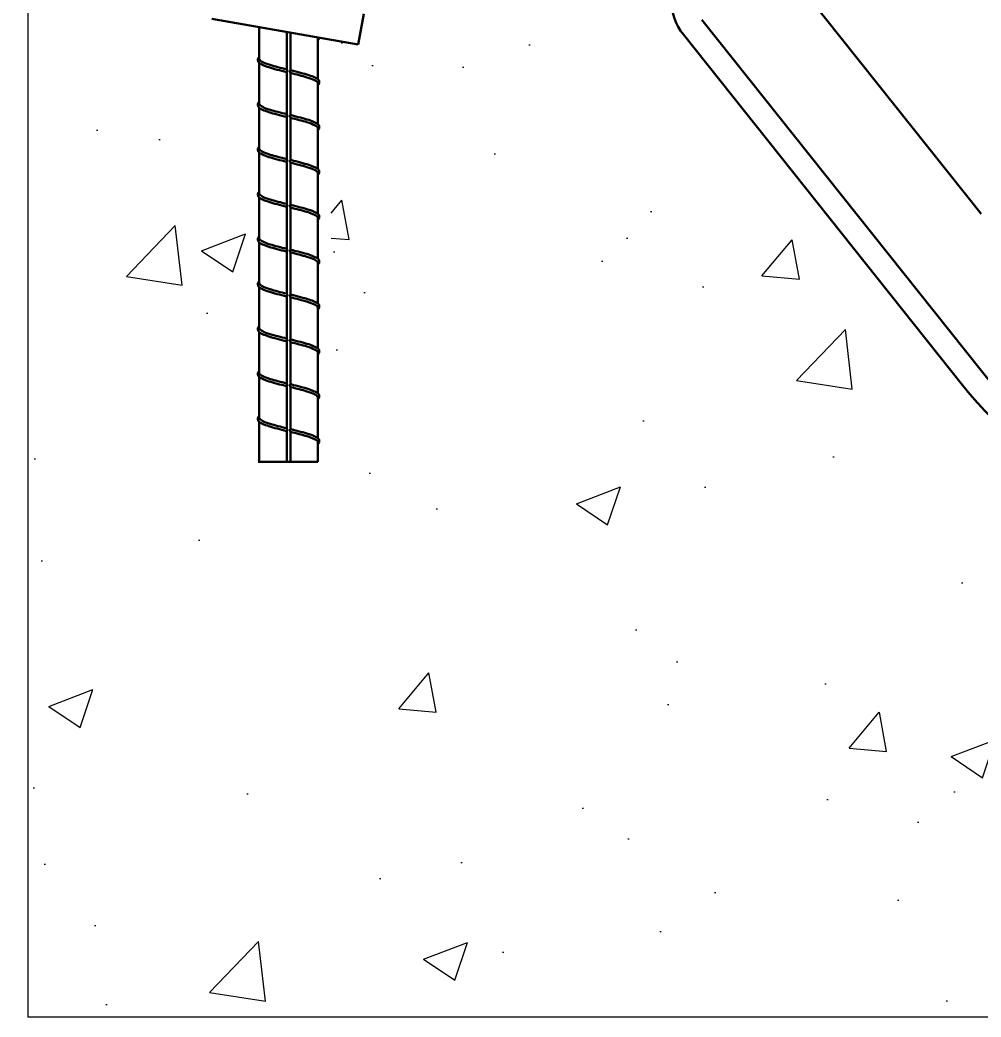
# Model space of a CAD drawing. Header units: inches. Extents: x 6 to 170, y 1 to 50.
# Drawn here: x 6.36 to 14.01, y 4.14 to 12.08 of the extents above; entities that cross this region are included whole.
import ezdxf

# ---------------------------------------------------------------- set-up
doc = ezdxf.new("R2010")
doc.units = ezdxf.units.IN
doc.header["$LTSCALE"] = 8
doc.header["$MEASUREMENT"] = 0
doc.layers.add('Visible (ANSI)', color=7, linetype='Continuous', lineweight=50)

msp = doc.modelspace()

# ---------------------------------------------------------------- hatches: boundary and pattern name
h = msp.add_hatch()
h.set_pattern_fill('AR-CONC', scale=0.5, style=0)
h.set_pattern_definition([(50, (-24.881, -75.5207), (3.5863, -0.31376), [0.375, -4.125]), (355, (-24.881, -75.5207), (-0.69376, 3.76096), [0.3, -3.3]), (100.4514, (-24.5822, -75.547), (2.89255, 3.4472), [0.3187, -3.50571]), (46.184, (-24.881, -74.5207), (5.3362, -0.8276), [0.5625, -6.1875]), (96.6356, (-24.4364, -74.5897), (4.67331, 4.8706), [0.47805, -5.25856]), (351.184, (-24.881, -74.5207), (4.6733, 4.8706), [0.45, -4.95]), (21, (-24.381, -74.7707), (2.984535, -2.013094), [0.375, -4.125]), (326, (-24.381, -74.7707), (1.21658, 3.62575), [0.3, -3.3]), (71.4514, (-24.1323, -74.9385), (4.20111, 1.61265), [0.3187, -3.50571]), (37.5, (-24.881, -75.5207), (0.0608, 1.66447), [0, -3.26, 0, -3.35, 0, -3.3125]), (7.5, (-24.881, -75.5207), (1.315348, 1.97206), [0, -1.91, 0, -3.185, 0, -1.2625]), (327.5, (-25.996, -75.5207), (2.669112, -0.112774), [0, -1.25, 0, -3.9, 0, -5.175]), (317.5, (-26.496, -75.5207), (2.91593, 0.500525), [0, -1.625, 0, -2.59, 0, -3.675])])
h.paths.add_polyline_path([(6.357302, 17.307259), (6.357302, 4.137707), (8.321623, 4.137707), (8.321623, 12.12387), (7.904212, 12.197471, -0.36397023), (7.68936, 12.453521), (7.68936, 12.728537), (7.373155, 12.728537), (7.373155, 12.596112), (7.13503, 12.596112), (7.13503, 13.233462), (7.373155, 13.233462), (7.373155, 13.101037), (7.68936, 13.101037), (7.68936, 13.378944, -0.22169466), (7.782235, 13.578116), (8.320134, 14.029467), (8.320134, 14.994748), (8.843884, 14.994748), (8.843884, 14.468945), (9.917325, 15.369669), (10.165302, 16.100185), (10.165302, 16.587259), (10.395302, 16.587259), (10.395302, 17.307259)])
h.paths.add_polyline_path([(8.320134, 13.081037), (8.320134, 13.840182), (7.87544, 13.46704, 0.22169466), (7.83436, 13.378944), (7.83436, 13.081037)], flags=17)
h.paths.add_polyline_path([(7.83436, 12.748537), (7.83436, 12.453521, 0.36397023), (7.929391, 12.340268), (8.321623, 12.271107), (8.321623, 12.748537)], flags=17)
h.paths.add_polyline_path([(9.827481, 15.104997), (8.830373, 14.268324), (8.830373, 14.233126), (9.409362, 14.036586, 0.41421356), (9.475951, 14.069424)], flags=17)
h.paths.add_polyline_path([(9.209862, 12.114487), (9.184683, 11.97169), (8.835373, 12.033282), (8.835373, 4.137707), (16.357302, 4.137707), (16.357302, 7.950207, -0.22836778), (13.852543, 9.157165), (11.62839, 11.94887, -0.16978527), (11.529802, 12.230832), (11.529802, 13.022774), (11.481737, 13.083105, -0.1695796), (11.342302, 13.481378), (11.342302, 14.039668), (11.173052, 14.039668), (11.173052, 14.57485), (11.342302, 14.57485), (11.342302, 14.667259), (11.747302, 14.667259), (11.747302, 14.447259), (11.782302, 14.447259), (11.782302, 15.394259, 0.41879765), (11.554802, 15.618232), (11.554802, 14.768259), (10.909802, 14.768259), (10.909802, 15.618259), (10.838302, 15.618259, -0.32641956), (10.435302, 15.912729), (10.435302, 15.736259, -0.22169466), (10.342427, 15.537088), (10.226176, 15.439541), (9.731623, 13.982635, -0.41421356), (9.322573, 13.780914), (8.835373, 13.946297), (8.835373, 12.180519)])
h.paths.add_polyline_path([(16.357302, 7.950207), (16.357302, 4.137707), (23.879231, 4.137707), (23.879231, 12.033282), (23.529921, 11.97169), (23.504742, 12.114487), (23.879231, 12.180519), (23.879231, 13.946297), (23.392031, 13.780914, -0.41421356), (22.982982, 13.982635), (22.488429, 15.439541), (22.372177, 15.537088, -0.22169466), (22.279302, 15.736259), (22.279302, 15.912729, -0.32641956), (21.876302, 15.618259), (21.804802, 15.618259), (21.804802, 14.768259), (21.159802, 14.768259), (21.159802, 15.618232, 0.41879765), (20.932302, 15.394259), (20.932302, 14.447259), (20.967302, 14.447259), (20.967302, 14.667259), (21.372302, 14.667259), (21.372302, 14.57485), (21.541552, 14.57485), (21.541552, 14.039668), (21.372302, 14.039668), (21.372302, 13.482401, -0.16999096), (21.232867, 13.083105), (21.184802, 13.022774), (21.184802, 12.230832, -0.16978527), (21.086214, 11.94887), (18.862061, 9.157165, -0.22836778)])
h.paths.add_polyline_path([(22.887123, 15.104997), (23.238653, 14.069424, 0.41421356), (23.305242, 14.036586), (23.884231, 14.233126), (23.884231, 14.268324)], flags=17)
h.paths.add_polyline_path([(24.39447, 13.081037), (24.880244, 13.081037), (24.880244, 13.378944, 0.22169466), (24.839165, 13.46704), (24.39447, 13.840182)], flags=17)
h.paths.add_polyline_path([(24.392981, 12.271107), (24.785213, 12.340268, 0.36397023), (24.880244, 12.453521), (24.880244, 12.748537), (24.392981, 12.748537)], flags=17)
h.paths.add_polyline_path([(26.357302, 17.307259), (22.319302, 17.307259), (22.319302, 16.587259), (22.549302, 16.587259), (22.549302, 16.100185), (22.797279, 15.369669), (23.87072, 14.468945), (23.87072, 14.994748), (24.39447, 14.994748), (24.39447, 14.029467), (24.932369, 13.578116, -0.22169466), (25.025244, 13.378944), (25.025244, 13.101037), (25.341449, 13.101037), (25.341449, 13.233462), (25.579574, 13.233462), (25.579574, 12.596112), (25.341449, 12.596112), (25.341449, 12.728537), (25.025244, 12.728537), (25.025244, 12.453521, -0.36397023), (24.810392, 12.197471), (24.392981, 12.12387), (24.392981, 4.137707), (26.357302, 4.137707)])

# ---------------------------------------------------------------- linework, layer by layer
at = {"color": 7}
for p in [(6.419802, 17.307259), (26.294802, 4.137707)]:
    msp.add_line(p, (6.419802, 4.137707), dxfattribs=at)
at = {"layer": 'Visible (ANSI)'}
for p, q in [((14.010925, 10.531956), (11.786772, 13.323662)), ((7.884242, 12.084218), (9.051572, 11.878387)), ((9.094984, 12.124589), (9.051572, 11.878387)), ((11.786771, 12.075052), (14.010924, 9.283346)), ((8.261985, 11.767717), (8.261985, 12.017612)), ((8.48136, 11.682039), (8.48136, 11.97893)), ((8.51136, 11.674773), (8.51136, 11.973641)), ((8.730735, 11.60103), (8.730735, 11.924327)), ((13.864275, 9.166511), (11.640122, 11.958217)), ((8.261985, 11.410574), (8.261985, 11.734294)), ((8.48136, 11.324896), (8.48136, 11.660135)), ((8.51136, 11.31763), (8.51136, 11.652869)), ((8.730735, 11.243887), (8.730735, 11.567184)), ((8.261985, 11.053432), (8.261985, 11.377151)), ((8.48136, 10.967753), (8.48136, 11.302992)), ((8.51136, 10.960488), (8.51136, 11.295727)), ((8.730735, 10.886745), (8.730735, 11.210041)), ((8.261985, 10.696289), (8.261985, 11.020008)), ((8.48136, 10.61061), (8.48136, 10.945849)), ((8.51136, 10.603345), (8.51136, 10.938584)), ((8.730735, 10.529602), (8.730735, 10.852898)), ((8.261985, 10.339146), (8.261985, 10.662865)), ((8.48136, 10.253468), (8.48136, 10.588707)), ((8.51136, 10.246202), (8.51136, 10.581441)), ((8.730735, 10.172459), (8.730735, 10.495755)), ((8.261985, 9.982003), (8.261985, 10.305722)), ((8.48136, 9.896325), (8.48136, 10.231564)), ((8.51136, 9.889059), (8.51136, 10.224298)), ((8.730735, 9.815316), (8.730735, 10.138612)), ((8.261985, 9.62486), (8.261985, 9.94858)), ((8.48136, 9.539182), (8.48136, 9.874421)), ((8.51136, 9.531916), (8.51136, 9.867155)), ((8.730735, 9.458173), (8.730735, 9.781469)), ((8.261985, 9.267717), (8.261985, 9.591437)), ((8.48136, 9.182039), (8.48136, 9.517278)), ((8.51136, 9.174773), (8.51136, 9.510012)), ((8.730735, 9.10103), (8.730735, 9.424327)), ((8.261985, 8.910574), (8.261985, 9.234294)), ((8.48136, 8.824896), (8.48136, 9.160135)), ((8.51136, 8.81763), (8.51136, 9.152869)), ((8.730735, 8.743887), (8.730735, 9.067184)), ((8.261985, 8.557259), (8.261985, 8.877151)), ((8.48136, 8.557259), (8.48136, 8.802992)), ((8.51136, 8.557259), (8.51136, 8.795727)), ((8.730735, 8.557259), (8.730735, 8.710041)), ((8.261985, 8.557259), (8.255473, 8.557259)), ((8.48136, 8.557259), (8.261985, 8.557259)), ((8.51136, 8.557259), (8.48136, 8.557259)), ((8.730735, 8.557259), (8.51136, 8.557259))]:
    msp.add_line(p, q, dxfattribs=at)
for centre, radius, start, end in [((11.982302, 12.230832), 0.4375, 180, 218.5443504), ((16.357302, 11.152707), 3, 218.5443504, 321.4556496), ((16.357302, 11.152707), 3.1875, 218.5443504, 321.4556496)]:
    msp.add_arc(centre, radius, start, end, dxfattribs=at)
for points, knots in [([(8.730735, 11.924327), (8.730735, 11.926143), (8.730376, 11.927962), (8.728861, 11.931794), (8.727632, 11.933797), (8.725979, 11.935798)], [0.926164658, 0.926164658, 0.926164658, 0.926164658, 0.985116036, 0.985116036, 1.050046259, 1.050046259, 1.050046259, 1.050046259]), ([(8.741262, 11.933103), (8.740771, 11.927118), (8.738505, 11.922239), (8.734118, 11.916342), (8.732527, 11.91457), (8.730735, 11.912859)], [0.011253061, 0.011253061, 0.011253061, 0.011253061, 0.114634885, 0.114634885, 0.162316622, 0.162316622, 0.162316622, 0.162316622]), ([(8.251362, 11.756525), (8.251258, 11.763429), (8.253516, 11.76894), (8.258209, 11.775504), (8.259969, 11.777483), (8.261985, 11.779389)], [0, 0, 0, 0, 0.114595272, 0.114595272, 0.168220617, 0.168220617, 0.168220617, 0.168220617]), ([(8.44387, 11.669308), (8.418407, 11.675645), (8.393537, 11.682062), (8.349058, 11.694697), (8.328863, 11.701069), (8.294811, 11.713935), (8.280718, 11.720544), (8.265066, 11.731228), (8.260641, 11.73509), (8.253946, 11.743971), (8.251467, 11.749528), (8.251362, 11.756525)], [0, 0, 0, 0, 0.203969624, 0.203969624, 0.406026718, 0.406026718, 0.612891389, 0.612891389, 0.725113834, 0.725113834, 0.841255683, 0.841255683, 0.841255683, 0.841255683]), ([(8.261985, 11.767717), (8.261985, 11.765901), (8.262344, 11.764082), (8.266077, 11.754641), (8.275344, 11.747099), (8.305281, 11.731864), (8.32565, 11.724322), (8.368847, 11.710921), (8.389651, 11.705171), (8.434139, 11.693604), (8.457564, 11.687855), (8.48136, 11.682072)], [0.926164658, 0.926164658, 0.926164658, 0.926164658, 0.985116036, 0.985116036, 1.231395044, 1.231395044, 1.477674053, 1.477674053, 1.664662529, 1.664662529, 1.851630885, 1.851630885, 1.851630885, 1.851630885]), ([(8.48136, 11.682039), (8.48136, 11.681949), (8.481486, 11.681732), (8.481979, 11.680965), (8.482367, 11.680385), (8.483077, 11.679171), (8.483362, 11.67865), (8.483913, 11.677519), (8.484175, 11.676917), (8.484872, 11.675042), (8.485229, 11.673682), (8.485504, 11.671502), (8.485549, 11.670723), (8.485537, 11.669949)], [0.1592581485, 0.1592581485, 0.1592581485, 0.1592581485, 0.1678142046, 0.1678142046, 0.1775841551, 0.1775841551, 0.1836205855, 0.1836205855, 0.1894807966, 0.1894807966, 0.2007878683, 0.2007878683, 0.2068890756, 0.2068890756, 0.2068890756, 0.2068890756]), ([(8.485537, 11.669949), (8.485528, 11.669357), (8.485486, 11.668768), (8.485254, 11.666982), (8.484951, 11.665839), (8.484151, 11.663859), (8.48369, 11.66306), (8.482758, 11.661722), (8.482302, 11.661216), (8.481589, 11.660456), (8.48136, 11.660234), (8.48136, 11.660135)], [0.2068890756, 0.2068890756, 0.2068890756, 0.2068890756, 0.2115552912, 0.2115552912, 0.2212978827, 0.2212978827, 0.2304821406, 0.2304821406, 0.240171398, 0.240171398, 0.2506914483, 0.2506914483, 0.2506914483, 0.2506914483]), ([(8.507183, 11.664926), (8.507164, 11.666233), (8.507306, 11.667541), (8.50788, 11.669759), (8.508249, 11.670659), (8.509105, 11.672222), (8.509565, 11.672835), (8.510262, 11.673647), (8.510519, 11.673908), (8.511119, 11.674494), (8.51136, 11.674696), (8.51136, 11.674773)], [0.4095191186, 0.4095191186, 0.4095191186, 0.4095191186, 0.4194817665, 0.4194817665, 0.4278141187, 0.4278141187, 0.4362750399, 0.4362750399, 0.4422227023, 0.4422227023, 0.4532606538, 0.4532606538, 0.4532606538, 0.4532606538]), ([(8.535196, 11.668969), (8.560863, 11.662657), (8.586203, 11.656265), (8.632062, 11.643688), (8.653182, 11.637347), (8.689376, 11.624593), (8.704738, 11.618047), (8.728078, 11.604358), (8.736257, 11.597762), (8.740804, 11.584801), (8.741411, 11.581469), (8.741359, 11.577954)], [0, 0, 0, 0, 0.203430746, 0.203430746, 0.404937263, 0.404937263, 0.610847612, 0.610847612, 0.824043032, 0.824043032, 0.882389128, 0.882389128, 0.882389128, 0.882389128]), ([(8.51136, 11.652869), (8.51136, 11.652969), (8.511253, 11.653177), (8.510815, 11.653917), (8.510445, 11.654497), (8.509563, 11.656056), (8.509058, 11.657036), (8.508197, 11.659175), (8.50784, 11.660289), (8.507347, 11.662578), (8.507201, 11.663752), (8.507183, 11.664926)], [0.3635923105, 0.3635923105, 0.3635923105, 0.3635923105, 0.3713199578, 0.3713199578, 0.3808705111, 0.3808705111, 0.3912100703, 0.3912100703, 0.400577268, 0.400577268, 0.4095191186, 0.4095191186, 0.4095191186, 0.4095191186]), ([(8.730735, 11.567184), (8.730735, 11.569), (8.730376, 11.570819), (8.726643, 11.58026), (8.717377, 11.587802), (8.687439, 11.603037), (8.667071, 11.610579), (8.623874, 11.62398), (8.60307, 11.62973), (8.558581, 11.641297), (8.535157, 11.647046), (8.51136, 11.652829)], [0.926164658, 0.926164658, 0.926164658, 0.926164658, 0.985116036, 0.985116036, 1.231395044, 1.231395044, 1.477674053, 1.477674053, 1.664662529, 1.664662529, 1.851630885, 1.851630885, 1.851630885, 1.851630885]), ([(8.741359, 11.577954), (8.741255, 11.571048), (8.738832, 11.565535), (8.734118, 11.559199), (8.732527, 11.557427), (8.730735, 11.555716)], [0, 0, 0, 0, 0.114634885, 0.114634885, 0.162316622, 0.162316622, 0.162316622, 0.162316622]), ([(8.251362, 11.399382), (8.251258, 11.406286), (8.253516, 11.411797), (8.258209, 11.418361), (8.259969, 11.42034), (8.261985, 11.422246)], [0, 0, 0, 0, 0.114595272, 0.114595272, 0.168220617, 0.168220617, 0.168220617, 0.168220617]), ([(8.44387, 11.312166), (8.418407, 11.318502), (8.393537, 11.32492), (8.349058, 11.337554), (8.328863, 11.343926), (8.294811, 11.356792), (8.280718, 11.363401), (8.265066, 11.374085), (8.260641, 11.377947), (8.253946, 11.386828), (8.251467, 11.392385), (8.251362, 11.399382)], [0, 0, 0, 0, 0.203969624, 0.203969624, 0.406026718, 0.406026718, 0.612891389, 0.612891389, 0.725113834, 0.725113834, 0.841255683, 0.841255683, 0.841255683, 0.841255683]), ([(8.261985, 11.410574), (8.261985, 11.408758), (8.262344, 11.406939), (8.266077, 11.397498), (8.275344, 11.389956), (8.305281, 11.374721), (8.32565, 11.36718), (8.368847, 11.353778), (8.389651, 11.348028), (8.434139, 11.336462), (8.457564, 11.330712), (8.48136, 11.324929)], [0.926164658, 0.926164658, 0.926164658, 0.926164658, 0.985116036, 0.985116036, 1.231395044, 1.231395044, 1.477674053, 1.477674053, 1.664662529, 1.664662529, 1.851630885, 1.851630885, 1.851630885, 1.851630885]), ([(8.48136, 11.324896), (8.48136, 11.324806), (8.481486, 11.324591), (8.481977, 11.323825), (8.482365, 11.323246), (8.483074, 11.322032), (8.48336, 11.321512), (8.48391, 11.320381), (8.484173, 11.31978), (8.484772, 11.31817), (8.485071, 11.317124), (8.485458, 11.314981), (8.485554, 11.313892), (8.485537, 11.312806)], [0.3557041426, 0.3557041426, 0.3557041426, 0.3557041426, 0.3640062066, 0.3640062066, 0.3734991674, 0.3734991674, 0.3793613505, 0.3793613505, 0.3850483646, 0.3850483646, 0.3936607541, 0.3936607541, 0.4019318821, 0.4019318821, 0.4019318821, 0.4019318821]), ([(8.485537, 11.312806), (8.485517, 11.311471), (8.485325, 11.310148), (8.48467, 11.307886), (8.48426, 11.306959), (8.483347, 11.305365), (8.482875, 11.30475), (8.482009, 11.303736), (8.481639, 11.303386), (8.481397, 11.303092), (8.48136, 11.303032), (8.48136, 11.302992)], [0.4019320616, 0.4019320616, 0.4019320616, 0.4019320616, 0.4121094025, 0.4121094025, 0.4209397018, 0.4209397018, 0.4299606204, 0.4299606204, 0.4403923638, 0.4403923638, 0.444601432, 0.444601432, 0.444601432, 0.444601432]), ([(8.507183, 11.307783), (8.507175, 11.308344), (8.507195, 11.308904), (8.507356, 11.310626), (8.507606, 11.311748), (8.508322, 11.313695), (8.508749, 11.314485), (8.509478, 11.315569), (8.509763, 11.315927), (8.51031, 11.316556), (8.510564, 11.31681), (8.511135, 11.317365), (8.51136, 11.317556), (8.51136, 11.31763)], [0.1996379095, 0.1996379095, 0.1996379095, 0.1996379095, 0.203821588, 0.203821588, 0.2126891378, 0.2126891378, 0.2208658453, 0.2208658453, 0.2262339115, 0.2262339115, 0.2321197862, 0.2321197862, 0.2426347771, 0.2426347771, 0.2426347771, 0.2426347771]), ([(8.51136, 11.295726), (8.51136, 11.295836), (8.511229, 11.29608), (8.510728, 11.296913), (8.510342, 11.297525), (8.509437, 11.299152), (8.508929, 11.300169), (8.50801, 11.302557), (8.50762, 11.303922), (8.50727, 11.306144), (8.507195, 11.306964), (8.507183, 11.307783)], [0.1546769529, 0.1546769529, 0.1546769529, 0.1546769529, 0.1630453384, 0.1630453384, 0.1724331241, 0.1724331241, 0.1826501262, 0.1826501262, 0.1935336216, 0.1935336216, 0.1996379095, 0.1996379095, 0.1996379095, 0.1996379095]), ([(8.730735, 11.210041), (8.730735, 11.211858), (8.730376, 11.213677), (8.726643, 11.223118), (8.717377, 11.230659), (8.687439, 11.245894), (8.667071, 11.253436), (8.623874, 11.266837), (8.60307, 11.272587), (8.558581, 11.284154), (8.535157, 11.289903), (8.51136, 11.295686)], [0.926164658, 0.926164658, 0.926164658, 0.926164658, 0.985116036, 0.985116036, 1.231395044, 1.231395044, 1.477674053, 1.477674053, 1.664662529, 1.664662529, 1.851630885, 1.851630885, 1.851630885, 1.851630885]), ([(8.535196, 11.311827), (8.560863, 11.305515), (8.586203, 11.299122), (8.632062, 11.286545), (8.653182, 11.280205), (8.689376, 11.26745), (8.704738, 11.260905), (8.728078, 11.247215), (8.736257, 11.240619), (8.740804, 11.227658), (8.741411, 11.224326), (8.741359, 11.220811)], [0, 0, 0, 0, 0.203430746, 0.203430746, 0.404937263, 0.404937263, 0.610847612, 0.610847612, 0.824043032, 0.824043032, 0.882389128, 0.882389128, 0.882389128, 0.882389128]), ([(8.741359, 11.220811), (8.741255, 11.213905), (8.738832, 11.208392), (8.734118, 11.202056), (8.732527, 11.200284), (8.730735, 11.198573)], [0, 0, 0, 0, 0.114634885, 0.114634885, 0.162316622, 0.162316622, 0.162316622, 0.162316622]), ([(8.251362, 11.042239), (8.251258, 11.049143), (8.253516, 11.054655), (8.258209, 11.061218), (8.259969, 11.063198), (8.261985, 11.065103)], [0, 0, 0, 0, 0.114595272, 0.114595272, 0.168220617, 0.168220617, 0.168220617, 0.168220617]), ([(8.44387, 10.955023), (8.418407, 10.961359), (8.393537, 10.967777), (8.349058, 10.980411), (8.328863, 10.986783), (8.294811, 10.999649), (8.280718, 11.006258), (8.265066, 11.016942), (8.260641, 11.020804), (8.253946, 11.029686), (8.251467, 11.035242), (8.251362, 11.042239)], [0, 0, 0, 0, 0.203969624, 0.203969624, 0.406026718, 0.406026718, 0.612891389, 0.612891389, 0.725113834, 0.725113834, 0.841255683, 0.841255683, 0.841255683, 0.841255683]), ([(8.261985, 11.053432), (8.261985, 11.051615), (8.262344, 11.049796), (8.266077, 11.040355), (8.275344, 11.032813), (8.305281, 11.017578), (8.32565, 11.010037), (8.368847, 10.996636), (8.389651, 10.990885), (8.434139, 10.979319), (8.457564, 10.973569), (8.48136, 10.967786)], [0.926164658, 0.926164658, 0.926164658, 0.926164658, 0.985116036, 0.985116036, 1.231395044, 1.231395044, 1.477674053, 1.477674053, 1.664662529, 1.664662529, 1.851630885, 1.851630885, 1.851630885, 1.851630885]), ([(8.48136, 10.967753), (8.48136, 10.967685), (8.481433, 10.967543), (8.481776, 10.966985), (8.48212, 10.966481), (8.482795, 10.965375), (8.483079, 10.964887), (8.48364, 10.963812), (8.483914, 10.963234), (8.484656, 10.961432), (8.48506, 10.960114), (8.485469, 10.957719), (8.485553, 10.956688), (8.485537, 10.955664)], [0.1813566184, 0.1813566184, 0.1813566184, 0.1813566184, 0.1880722877, 0.1880722877, 0.1980667552, 0.1980667552, 0.2043315225, 0.2043315225, 0.2103860074, 0.2103860074, 0.2218910985, 0.2218910985, 0.2301117952, 0.2301117952, 0.2301117952, 0.2301117952]), ([(8.485537, 10.955664), (8.485532, 10.955311), (8.485515, 10.95496), (8.485382, 10.953352), (8.485121, 10.952135), (8.484376, 10.950042), (8.483935, 10.949193), (8.482998, 10.947739), (8.482534, 10.947193), (8.481735, 10.946315), (8.481434, 10.946035), (8.481364, 10.945878), (8.48136, 10.945863), (8.48136, 10.945849)], [0.2301117952, 0.2301117952, 0.2301117952, 0.2301117952, 0.232939972, 0.232939972, 0.2431441482, 0.2431441482, 0.2523860076, 0.2523860076, 0.2621721966, 0.2621721966, 0.2737413831, 0.2737413831, 0.2752212988, 0.2752212988, 0.2752212988, 0.2752212988]), ([(8.507183, 10.95064), (8.507173, 10.951316), (8.507205, 10.951992), (8.507416, 10.953797), (8.507686, 10.954883), (8.508428, 10.956767), (8.508861, 10.957529), (8.50959, 10.958572), (8.509873, 10.958917), (8.510412, 10.959518), (8.510657, 10.959759), (8.511169, 10.960251), (8.51136, 10.960419), (8.51136, 10.960488)], [0.4384915523, 0.4384915523, 0.4384915523, 0.4384915523, 0.4436717135, 0.4436717135, 0.4526201153, 0.4526201153, 0.4609608071, 0.4609608071, 0.4665105923, 0.4665105923, 0.4726018644, 0.4726018644, 0.4825838302, 0.4825838302, 0.4825838302, 0.4825838302]), ([(8.535196, 10.954684), (8.560863, 10.948372), (8.586203, 10.941979), (8.632062, 10.929402), (8.653182, 10.923062), (8.689376, 10.910308), (8.704738, 10.903762), (8.728078, 10.890072), (8.736257, 10.883476), (8.740804, 10.870516), (8.741411, 10.867183), (8.741359, 10.863668)], [0, 0, 0, 0, 0.203430746, 0.203430746, 0.404937263, 0.404937263, 0.610847612, 0.610847612, 0.824043032, 0.824043032, 0.882389128, 0.882389128, 0.882389128, 0.882389128]), ([(8.51136, 10.938584), (8.51136, 10.93867), (8.511279, 10.938841), (8.510912, 10.939476), (8.510564, 10.940018), (8.509861, 10.941236), (8.509544, 10.941815), (8.508927, 10.943091), (8.50863, 10.943776), (8.508361, 10.944511), (8.507904, 10.94576), (8.507538, 10.947137), (8.507249, 10.949246), (8.507194, 10.949943), (8.507183, 10.95064)], [0.3921726545, 0.3921726545, 0.3921726545, 0.3921726545, 0.3990246242, 0.3990246242, 0.4086507596, 0.4086507596, 0.4154436002, 0.4154436002, 0.4220062091, 0.4220062091, 0.4220062091, 0.4331524023, 0.4331524023, 0.4384915523, 0.4384915523, 0.4384915523, 0.4384915523]), ([(8.730735, 10.852898), (8.730735, 10.854715), (8.730376, 10.856534), (8.726643, 10.865975), (8.717377, 10.873516), (8.687439, 10.888751), (8.667071, 10.896293), (8.623874, 10.909694), (8.60307, 10.915444), (8.558581, 10.927011), (8.535157, 10.93276), (8.51136, 10.938543)], [0.926164658, 0.926164658, 0.926164658, 0.926164658, 0.985116036, 0.985116036, 1.231395044, 1.231395044, 1.477674053, 1.477674053, 1.664662529, 1.664662529, 1.851630885, 1.851630885, 1.851630885, 1.851630885]), ([(8.741359, 10.863668), (8.741255, 10.856762), (8.738832, 10.85125), (8.734118, 10.844914), (8.732527, 10.843141), (8.730735, 10.84143)], [0, 0, 0, 0, 0.114634885, 0.114634885, 0.162316622, 0.162316622, 0.162316622, 0.162316622]), ([(8.251362, 10.685097), (8.251258, 10.692), (8.253516, 10.697512), (8.258209, 10.704075), (8.259969, 10.706055), (8.261985, 10.70796)], [0, 0, 0, 0, 0.114595272, 0.114595272, 0.168220617, 0.168220617, 0.168220617, 0.168220617]), ([(8.44387, 10.59788), (8.418407, 10.604216), (8.393537, 10.610634), (8.349058, 10.623268), (8.328863, 10.62964), (8.294811, 10.642506), (8.280718, 10.649115), (8.265066, 10.659799), (8.260641, 10.663662), (8.253946, 10.672543), (8.251467, 10.6781), (8.251362, 10.685097)], [0, 0, 0, 0, 0.203969624, 0.203969624, 0.406026718, 0.406026718, 0.612891389, 0.612891389, 0.725113834, 0.725113834, 0.841255683, 0.841255683, 0.841255683, 0.841255683]), ([(8.261985, 10.696289), (8.261985, 10.694472), (8.262344, 10.692653), (8.266077, 10.683212), (8.275344, 10.67567), (8.305281, 10.660435), (8.32565, 10.652894), (8.368847, 10.639493), (8.389651, 10.633743), (8.434139, 10.622176), (8.457564, 10.616426), (8.48136, 10.610643)], [0.926164658, 0.926164658, 0.926164658, 0.926164658, 0.985116036, 0.985116036, 1.231395044, 1.231395044, 1.477674053, 1.477674053, 1.664662529, 1.664662529, 1.851630885, 1.851630885, 1.851630885, 1.851630885]), ([(8.48136, 10.61061), (8.48136, 10.610605), (8.481361, 10.610599), (8.481379, 10.61047), (8.481565, 10.610179), (8.482187, 10.609219), (8.48261, 10.608569), (8.483341, 10.607256), (8.483624, 10.606707), (8.484395, 10.605), (8.484841, 10.603745), (8.485413, 10.601143), (8.485557, 10.599827), (8.485537, 10.598521)], [0.16680464, 0.16680464, 0.16680464, 0.16680464, 0.1673314382, 0.1673314382, 0.1773575123, 0.1773575123, 0.1873373327, 0.1873373327, 0.1933816519, 0.1933816519, 0.2045948795, 0.2045948795, 0.2149491697, 0.2149491697, 0.2149491697, 0.2149491697]), ([(8.485537, 10.598521), (8.485536, 10.598438), (8.485534, 10.598356), (8.485491, 10.596958), (8.485282, 10.59566), (8.484606, 10.593438), (8.484189, 10.592529), (8.483269, 10.590967), (8.482798, 10.590368), (8.481945, 10.589384), (8.481588, 10.589049), (8.481387, 10.588789), (8.48136, 10.58874), (8.48136, 10.588707)], [0.2149491697, 0.2149491697, 0.2149491697, 0.2149491697, 0.2156015865, 0.2156015865, 0.2260456651, 0.2260456651, 0.2351897586, 0.2351897586, 0.244597588, 0.244597588, 0.2555295461, 0.2555295461, 0.2592531468, 0.2592531468, 0.2592531468, 0.2592531468]), ([(8.507183, 10.593497), (8.507168, 10.594483), (8.507244, 10.59547), (8.507617, 10.59749), (8.507938, 10.598481), (8.50874, 10.600204), (8.509188, 10.600891), (8.509909, 10.601822), (8.510184, 10.602128), (8.510687, 10.602651), (8.510904, 10.602853), (8.511253, 10.603185), (8.51136, 10.603293), (8.51136, 10.603345)], [0.4209856986, 0.4209856986, 0.4209856986, 0.4209856986, 0.4284937207, 0.4284937207, 0.4370382741, 0.4370382741, 0.4453115624, 0.4453115624, 0.4510001814, 0.4510001814, 0.4572812946, 0.4572812946, 0.4649456712, 0.4649456712, 0.4649456712, 0.4649456712]), ([(8.51136, 10.581441), (8.51136, 10.581522), (8.511289, 10.581676), (8.510954, 10.582265), (8.510616, 10.58279), (8.509776, 10.584234), (8.509281, 10.585151), (8.508426, 10.58713), (8.508065, 10.588134), (8.507517, 10.590224), (8.507324, 10.591304), (8.507236, 10.592398), (8.507207, 10.592763), (8.507189, 10.59313), (8.507183, 10.593497)], [0.3748661597, 0.3748661597, 0.3748661597, 0.3748661597, 0.3812355966, 0.3812355966, 0.3908057241, 0.3908057241, 0.4010279878, 0.4010279878, 0.4097902586, 0.4097902586, 0.4181890823, 0.4181890823, 0.4181890823, 0.4209856986, 0.4209856986, 0.4209856986, 0.4209856986]), ([(8.730735, 10.495755), (8.730735, 10.497572), (8.730376, 10.499391), (8.726643, 10.508832), (8.717377, 10.516373), (8.687439, 10.531608), (8.667071, 10.53915), (8.623874, 10.552551), (8.60307, 10.558301), (8.558581, 10.569868), (8.535157, 10.575618), (8.51136, 10.581401)], [0.926164658, 0.926164658, 0.926164658, 0.926164658, 0.985116036, 0.985116036, 1.231395044, 1.231395044, 1.477674053, 1.477674053, 1.664662529, 1.664662529, 1.851630885, 1.851630885, 1.851630885, 1.851630885]), ([(8.535196, 10.597541), (8.560863, 10.591229), (8.586203, 10.584836), (8.632062, 10.572259), (8.653182, 10.565919), (8.689376, 10.553165), (8.704738, 10.546619), (8.728078, 10.532929), (8.736257, 10.526333), (8.740804, 10.513373), (8.741411, 10.51004), (8.741359, 10.506525)], [0, 0, 0, 0, 0.203430746, 0.203430746, 0.404937263, 0.404937263, 0.610847612, 0.610847612, 0.824043032, 0.824043032, 0.882389128, 0.882389128, 0.882389128, 0.882389128]), ([(8.741359, 10.506525), (8.741255, 10.499619), (8.738832, 10.494107), (8.734118, 10.487771), (8.732527, 10.485998), (8.730735, 10.484287)], [0, 0, 0, 0, 0.114634885, 0.114634885, 0.162316622, 0.162316622, 0.162316622, 0.162316622]), ([(8.251362, 10.327954), (8.251258, 10.334857), (8.253516, 10.340369), (8.258209, 10.346932), (8.259969, 10.348912), (8.261985, 10.350817)], [0, 0, 0, 0, 0.114595272, 0.114595272, 0.168220617, 0.168220617, 0.168220617, 0.168220617]), ([(8.44387, 10.240737), (8.418407, 10.247073), (8.393537, 10.253491), (8.349058, 10.266125), (8.328863, 10.272498), (8.294811, 10.285364), (8.280718, 10.291972), (8.265066, 10.302657), (8.260641, 10.306519), (8.253946, 10.3154), (8.251467, 10.320957), (8.251362, 10.327954)], [0, 0, 0, 0, 0.203969624, 0.203969624, 0.406026718, 0.406026718, 0.612891389, 0.612891389, 0.725113834, 0.725113834, 0.841255683, 0.841255683, 0.841255683, 0.841255683]), ([(8.261985, 10.339146), (8.261985, 10.337329), (8.262344, 10.33551), (8.266077, 10.326069), (8.275344, 10.318528), (8.305281, 10.303293), (8.32565, 10.295751), (8.368847, 10.28235), (8.389651, 10.2766), (8.434139, 10.265033), (8.457564, 10.259283), (8.48136, 10.2535)], [0.926164658, 0.926164658, 0.926164658, 0.926164658, 0.985116036, 0.985116036, 1.231395044, 1.231395044, 1.477674053, 1.477674053, 1.664662529, 1.664662529, 1.851630885, 1.851630885, 1.851630885, 1.851630885]), ([(8.48136, 10.253468), (8.48136, 10.253398), (8.481435, 10.253253), (8.481785, 10.252686), (8.482131, 10.252178), (8.482985, 10.250778), (8.483483, 10.249891), (8.484445, 10.247729), (8.484884, 10.246462), (8.485425, 10.243896), (8.485556, 10.242631), (8.485537, 10.241378)], [0.1561692906, 0.1561692906, 0.1561692906, 0.1561692906, 0.1623949889, 0.1623949889, 0.1715533629, 0.1715533629, 0.1811939834, 0.1811939834, 0.1916398714, 0.1916398714, 0.2009057466, 0.2009057466, 0.2009057466, 0.2009057466]), ([(8.485537, 10.241378), (8.485535, 10.241247), (8.485532, 10.241115), (8.485474, 10.239677), (8.485255, 10.238393), (8.484566, 10.236195), (8.484144, 10.235298), (8.48322, 10.233755), (8.48275, 10.233166), (8.481905, 10.232201), (8.481558, 10.231876), (8.481381, 10.231636), (8.48136, 10.231594), (8.48136, 10.231564)], [0.2009057466, 0.2009057466, 0.2009057466, 0.2009057466, 0.2018765993, 0.2018765993, 0.2115670083, 0.2115670083, 0.2201198848, 0.2201198848, 0.228987227, 0.228987227, 0.2393534612, 0.2393534612, 0.2424904189, 0.2424904189, 0.2424904189, 0.2424904189]), ([(8.507183, 10.236354), (8.507173, 10.237031), (8.507205, 10.237707), (8.507417, 10.239513), (8.507687, 10.240598), (8.508428, 10.242483), (8.508861, 10.243244), (8.509766, 10.244539), (8.510227, 10.24504), (8.511025, 10.245841), (8.511316, 10.246079), (8.511359, 10.246189), (8.51136, 10.246196), (8.51136, 10.246202)], [0.4004316887, 0.4004316887, 0.4004316887, 0.4004316887, 0.4055930014, 0.4055930014, 0.4145253775, 0.4145253775, 0.4228730585, 0.4228730585, 0.43180709, 0.43180709, 0.4423606498, 0.4423606498, 0.4431877417, 0.4431877417, 0.4431877417, 0.4431877417]), ([(8.535196, 10.240398), (8.560863, 10.234086), (8.586203, 10.227693), (8.632062, 10.215116), (8.653182, 10.208776), (8.689376, 10.196022), (8.704738, 10.189476), (8.728078, 10.175786), (8.736257, 10.169191), (8.740804, 10.15623), (8.741411, 10.152897), (8.741359, 10.149382)], [0, 0, 0, 0, 0.203430746, 0.203430746, 0.404937263, 0.404937263, 0.610847612, 0.610847612, 0.824043032, 0.824043032, 0.882389128, 0.882389128, 0.882389128, 0.882389128]), ([(8.51136, 10.224298), (8.51136, 10.224376), (8.511295, 10.22452), (8.510977, 10.225084), (8.510646, 10.2256), (8.509815, 10.227022), (8.509322, 10.227928), (8.508516, 10.229769), (8.508196, 10.230625), (8.507675, 10.232409), (8.507472, 10.233332), (8.507343, 10.234277), (8.507249, 10.234961), (8.507194, 10.235658), (8.507183, 10.236354)], [0.3544455241, 0.3544455241, 0.3544455241, 0.3544455241, 0.3605020497, 0.3605020497, 0.370013136, 0.370013136, 0.3801742044, 0.3801742044, 0.3877741778, 0.3877741778, 0.3951199515, 0.3951199515, 0.3951199515, 0.4004316887, 0.4004316887, 0.4004316887, 0.4004316887]), ([(8.730735, 10.138612), (8.730735, 10.140429), (8.730376, 10.142248), (8.726643, 10.151689), (8.717377, 10.159231), (8.687439, 10.174466), (8.667071, 10.182007), (8.623874, 10.195408), (8.60307, 10.201158), (8.558581, 10.212725), (8.535157, 10.218475), (8.51136, 10.224258)], [0.926164658, 0.926164658, 0.926164658, 0.926164658, 0.985116036, 0.985116036, 1.231395044, 1.231395044, 1.477674053, 1.477674053, 1.664662529, 1.664662529, 1.851630885, 1.851630885, 1.851630885, 1.851630885]), ([(8.741359, 10.149382), (8.741255, 10.142476), (8.738832, 10.136964), (8.734118, 10.130628), (8.732527, 10.128855), (8.730735, 10.127145)], [0, 0, 0, 0, 0.114634885, 0.114634885, 0.162316622, 0.162316622, 0.162316622, 0.162316622]), ([(8.251362, 9.970811), (8.251258, 9.977715), (8.253516, 9.983226), (8.258209, 9.98979), (8.259969, 9.991769), (8.261985, 9.993675)], [0, 0, 0, 0, 0.114595272, 0.114595272, 0.168220617, 0.168220617, 0.168220617, 0.168220617]), ([(8.44387, 9.883594), (8.418407, 9.88993), (8.393537, 9.896348), (8.349058, 9.908982), (8.328863, 9.915355), (8.294811, 9.928221), (8.280718, 9.934829), (8.265066, 9.945514), (8.260641, 9.949376), (8.253946, 9.958257), (8.251467, 9.963814), (8.251362, 9.970811)], [0, 0, 0, 0, 0.203969624, 0.203969624, 0.406026718, 0.406026718, 0.612891389, 0.612891389, 0.725113834, 0.725113834, 0.841255683, 0.841255683, 0.841255683, 0.841255683]), ([(8.261985, 9.982003), (8.261985, 9.980186), (8.262344, 9.978367), (8.266077, 9.968926), (8.275344, 9.961385), (8.305281, 9.94615), (8.32565, 9.938608), (8.368847, 9.925207), (8.389651, 9.919457), (8.434139, 9.90789), (8.457564, 9.902141), (8.48136, 9.896358)], [0.926164658, 0.926164658, 0.926164658, 0.926164658, 0.985116036, 0.985116036, 1.231395044, 1.231395044, 1.477674053, 1.477674053, 1.664662529, 1.664662529, 1.851630885, 1.851630885, 1.851630885, 1.851630885]), ([(8.48136, 9.896325), (8.48136, 9.896241), (8.481469, 9.896048), (8.481917, 9.895344), (8.482293, 9.894786), (8.483184, 9.893282), (8.48369, 9.89234), (8.48463, 9.890077), (8.48504, 9.888764), (8.485464, 9.886347), (8.485553, 9.885287), (8.485537, 9.884235)], [0.3470480604, 0.3470480604, 0.3470480604, 0.3470480604, 0.3547662991, 0.3547662991, 0.364218531, 0.364218531, 0.3742558091, 0.3742558091, 0.385101729, 0.385101729, 0.3931055911, 0.3931055911, 0.3931055911, 0.3931055911]), ([(8.485537, 9.884235), (8.485536, 9.88414), (8.485534, 9.884045), (8.485494, 9.882847), (8.48534, 9.881753), (8.485073, 9.880726), (8.484793, 9.879648), (8.484399, 9.878684), (8.483501, 9.877024), (8.483028, 9.876377), (8.482142, 9.875304), (8.481748, 9.874923), (8.481421, 9.874557), (8.48136, 9.874472), (8.48136, 9.874421)], [0.3931055911, 0.3931055911, 0.3931055911, 0.3931055911, 0.39382745, 0.39382745, 0.4022393216, 0.4022393216, 0.4022393216, 0.4110709678, 0.4110709678, 0.4199548112, 0.4199548112, 0.4300993339, 0.4300993339, 0.4354728501, 0.4354728501, 0.4354728501, 0.4354728501]), ([(8.507183, 9.879211), (8.50718, 9.879431), (8.507181, 9.879651), (8.50722, 9.881124), (8.507406, 9.882358), (8.508038, 9.884467), (8.508429, 9.885322), (8.509311, 9.886807), (8.509773, 9.887381), (8.510642, 9.888342), (8.511028, 9.888677), (8.511313, 9.888965), (8.51136, 9.889025), (8.51136, 9.889059)], [0.1915649218, 0.1915649218, 0.1915649218, 0.1915649218, 0.1932409047, 0.1932409047, 0.2028256033, 0.2028256033, 0.2111247933, 0.2111247933, 0.219770716, 0.219770716, 0.2300699762, 0.2300699762, 0.2348150788, 0.2348150788, 0.2348150788, 0.2348150788]), ([(8.51136, 9.867155), (8.51136, 9.867232), (8.511296, 9.867376), (8.510981, 9.867935), (8.510651, 9.868449), (8.509821, 9.869868), (8.509328, 9.870772), (8.508354, 9.872993), (8.507897, 9.874316), (8.507348, 9.876853), (8.507201, 9.878035), (8.507183, 9.879211)], [0.1458466975, 0.1458466975, 0.1458466975, 0.1458466975, 0.1518271085, 0.1518271085, 0.1612810814, 0.1612810814, 0.171376265, 0.171376265, 0.1826054236, 0.1826054236, 0.1915649218, 0.1915649218, 0.1915649218, 0.1915649218]), ([(8.730735, 9.781469), (8.730735, 9.783286), (8.730376, 9.785105), (8.726643, 9.794546), (8.717377, 9.802088), (8.687439, 9.817323), (8.667071, 9.824864), (8.623874, 9.838265), (8.60307, 9.844016), (8.558581, 9.855582), (8.535157, 9.861332), (8.51136, 9.867115)], [0.926164658, 0.926164658, 0.926164658, 0.926164658, 0.985116036, 0.985116036, 1.231395044, 1.231395044, 1.477674053, 1.477674053, 1.664662529, 1.664662529, 1.851630885, 1.851630885, 1.851630885, 1.851630885]), ([(8.535196, 9.883255), (8.560863, 9.876943), (8.586203, 9.87055), (8.632062, 9.857974), (8.653182, 9.851633), (8.689376, 9.838879), (8.704738, 9.832333), (8.728078, 9.818643), (8.736257, 9.812048), (8.740804, 9.799087), (8.741411, 9.795754), (8.741359, 9.792239)], [0, 0, 0, 0, 0.203430746, 0.203430746, 0.404937263, 0.404937263, 0.610847612, 0.610847612, 0.824043032, 0.824043032, 0.882389128, 0.882389128, 0.882389128, 0.882389128]), ([(8.741359, 9.792239), (8.741255, 9.785333), (8.738832, 9.779821), (8.734118, 9.773485), (8.732527, 9.771713), (8.730735, 9.770002)], [0, 0, 0, 0, 0.114634885, 0.114634885, 0.162316622, 0.162316622, 0.162316622, 0.162316622]), ([(8.251362, 9.613668), (8.251258, 9.620572), (8.253516, 9.626083), (8.258209, 9.632647), (8.259969, 9.634626), (8.261985, 9.636532)], [0, 0, 0, 0, 0.114595272, 0.114595272, 0.168220617, 0.168220617, 0.168220617, 0.168220617]), ([(8.44387, 9.526451), (8.418407, 9.532787), (8.393537, 9.539205), (8.349058, 9.55184), (8.328863, 9.558212), (8.294811, 9.571078), (8.280718, 9.577686), (8.265066, 9.588371), (8.260641, 9.592233), (8.253946, 9.601114), (8.251467, 9.606671), (8.251362, 9.613668)], [0, 0, 0, 0, 0.203969624, 0.203969624, 0.406026718, 0.406026718, 0.612891389, 0.612891389, 0.725113834, 0.725113834, 0.841255683, 0.841255683, 0.841255683, 0.841255683]), ([(8.261985, 9.62486), (8.261985, 9.623043), (8.262344, 9.621224), (8.266077, 9.611783), (8.275344, 9.604242), (8.305281, 9.589007), (8.32565, 9.581465), (8.368847, 9.568064), (8.389651, 9.562314), (8.434139, 9.550747), (8.457564, 9.544998), (8.48136, 9.539215)], [0.926164658, 0.926164658, 0.926164658, 0.926164658, 0.985116036, 0.985116036, 1.231395044, 1.231395044, 1.477674053, 1.477674053, 1.664662529, 1.664662529, 1.851630885, 1.851630885, 1.851630885, 1.851630885]), ([(8.48136, 9.539182), (8.48136, 9.539112), (8.481435, 9.538967), (8.481785, 9.538401), (8.482131, 9.537893), (8.482985, 9.536493), (8.483483, 9.535605), (8.484445, 9.533444), (8.484884, 9.532176), (8.485425, 9.52961), (8.485556, 9.528346), (8.485537, 9.527092)], [0.1561692354, 0.1561692354, 0.1561692354, 0.1561692354, 0.1623949693, 0.1623949693, 0.1715533431, 0.1715533431, 0.181193966, 0.181193966, 0.191639856, 0.191639856, 0.2009056884, 0.2009056884, 0.2009056884, 0.2009056884]), ([(8.485537, 9.527092), (8.485535, 9.526961), (8.485532, 9.52683), (8.485474, 9.525391), (8.485255, 9.524107), (8.484566, 9.521909), (8.484144, 9.521012), (8.48322, 9.519469), (8.48275, 9.51888), (8.481905, 9.517915), (8.481558, 9.51759), (8.481381, 9.51735), (8.48136, 9.517308), (8.48136, 9.517278)], [0.2009056884, 0.2009056884, 0.2009056884, 0.2009056884, 0.2018765812, 0.2018765812, 0.2115669825, 0.2115669825, 0.2201198577, 0.2201198577, 0.2289872037, 0.2289872037, 0.2393534462, 0.2393534462, 0.242490362, 0.242490362, 0.242490362, 0.242490362]), ([(8.507183, 9.522069), (8.507173, 9.522745), (8.507205, 9.523421), (8.507417, 9.525227), (8.507687, 9.526313), (8.508428, 9.528197), (8.508861, 9.528958), (8.509766, 9.530253), (8.510227, 9.530754), (8.511025, 9.531555), (8.511316, 9.531793), (8.511359, 9.531903), (8.51136, 9.53191), (8.51136, 9.531916)], [0.4004315508, 0.4004315508, 0.4004315508, 0.4004315508, 0.405592911, 0.405592911, 0.4145252791, 0.4145252791, 0.4228729583, 0.4228729583, 0.431806997, 0.431806997, 0.4423605656, 0.4423605656, 0.4431876056, 0.4431876056, 0.4431876056, 0.4431876056]), ([(8.535196, 9.526112), (8.560863, 9.5198), (8.586203, 9.513407), (8.632062, 9.500831), (8.653182, 9.49449), (8.689376, 9.481736), (8.704738, 9.47519), (8.728078, 9.4615), (8.736257, 9.454905), (8.740804, 9.441944), (8.741411, 9.438612), (8.741359, 9.435097)], [0, 0, 0, 0, 0.203430746, 0.203430746, 0.404937263, 0.404937263, 0.610847612, 0.610847612, 0.824043032, 0.824043032, 0.882389128, 0.882389128, 0.882389128, 0.882389128]), ([(8.51136, 9.510012), (8.51136, 9.51009), (8.511295, 9.510235), (8.510977, 9.510799), (8.510646, 9.511314), (8.509815, 9.512736), (8.509322, 9.513642), (8.508516, 9.515483), (8.508196, 9.51634), (8.507675, 9.518123), (8.507472, 9.519046), (8.507343, 9.519992), (8.507249, 9.520675), (8.507194, 9.521372), (8.507183, 9.522069)], [0.3544454103, 0.3544454103, 0.3544454103, 0.3544454103, 0.3605031804, 0.3605031804, 0.370014283, 0.370014283, 0.38017548, 0.38017548, 0.3877747467, 0.3877747467, 0.3951198643, 0.3951198643, 0.3951198643, 0.4004315508, 0.4004315508, 0.4004315508, 0.4004315508]), ([(8.730735, 9.424327), (8.730735, 9.426143), (8.730376, 9.427962), (8.726643, 9.437403), (8.717377, 9.444945), (8.687439, 9.46018), (8.667071, 9.467721), (8.623874, 9.481123), (8.60307, 9.486873), (8.558581, 9.498439), (8.535157, 9.504189), (8.51136, 9.509972)], [0.926164658, 0.926164658, 0.926164658, 0.926164658, 0.985116036, 0.985116036, 1.231395044, 1.231395044, 1.477674053, 1.477674053, 1.664662529, 1.664662529, 1.851630885, 1.851630885, 1.851630885, 1.851630885]), ([(8.741359, 9.435097), (8.741255, 9.42819), (8.738832, 9.422678), (8.734118, 9.416342), (8.732527, 9.41457), (8.730735, 9.412859)], [0, 0, 0, 0, 0.114634885, 0.114634885, 0.162316622, 0.162316622, 0.162316622, 0.162316622]), ([(8.251362, 9.256525), (8.251258, 9.263429), (8.253516, 9.26894), (8.258209, 9.275504), (8.259969, 9.277483), (8.261985, 9.279389)], [0, 0, 0, 0, 0.114595272, 0.114595272, 0.168220617, 0.168220617, 0.168220617, 0.168220617]), ([(8.44387, 9.169308), (8.418407, 9.175645), (8.393537, 9.182062), (8.349058, 9.194697), (8.328863, 9.201069), (8.294811, 9.213935), (8.280718, 9.220544), (8.265066, 9.231228), (8.260641, 9.23509), (8.253946, 9.243971), (8.251467, 9.249528), (8.251362, 9.256525)], [0, 0, 0, 0, 0.203969624, 0.203969624, 0.406026718, 0.406026718, 0.612891389, 0.612891389, 0.725113834, 0.725113834, 0.841255683, 0.841255683, 0.841255683, 0.841255683]), ([(8.261985, 9.267717), (8.261985, 9.265901), (8.262344, 9.264082), (8.266077, 9.254641), (8.275344, 9.247099), (8.305281, 9.231864), (8.32565, 9.224322), (8.368847, 9.210921), (8.389651, 9.205171), (8.434139, 9.193604), (8.457564, 9.187855), (8.48136, 9.182072)], [0.926164658, 0.926164658, 0.926164658, 0.926164658, 0.985116036, 0.985116036, 1.231395044, 1.231395044, 1.477674053, 1.477674053, 1.664662529, 1.664662529, 1.851630885, 1.851630885, 1.851630885, 1.851630885]), ([(8.48136, 9.182039), (8.48136, 9.181969), (8.481436, 9.181823), (8.481789, 9.181252), (8.482136, 9.180742), (8.482991, 9.179338), (8.48349, 9.178449), (8.484451, 9.176284), (8.484889, 9.175015), (8.485426, 9.172454), (8.485556, 9.171196), (8.485537, 9.169949)], [0.1654482231, 0.1654482231, 0.1654482231, 0.1654482231, 0.1718825116, 0.1718825116, 0.1812788505, 0.1812788505, 0.1911675437, 0.1911675437, 0.2018754757, 0.2018754757, 0.21131415, 0.21131415, 0.21131415, 0.21131415]), ([(8.485537, 9.169949), (8.485535, 9.169811), (8.485531, 9.169674), (8.485472, 9.16823), (8.485251, 9.166949), (8.48456, 9.164753), (8.484138, 9.163858), (8.483214, 9.162317), (8.482744, 9.161729), (8.4819, 9.160767), (8.481554, 9.160443), (8.481381, 9.160206), (8.48136, 9.160165), (8.48136, 9.160135)], [0.21131415, 0.21131415, 0.21131415, 0.21131415, 0.2123574004, 0.2123574004, 0.222267899, 0.222267899, 0.2310167329, 0.2310167329, 0.2400883716, 0.2400883716, 0.25069229, 0.25069229, 0.2538458113, 0.2538458113, 0.2538458113, 0.2538458113]), ([(8.507183, 9.164926), (8.507181, 9.165062), (8.507181, 9.165199), (8.507195, 9.166609), (8.507366, 9.167872), (8.507976, 9.170022), (8.508359, 9.170893), (8.509232, 9.172408), (8.509693, 9.172997), (8.510571, 9.173987), (8.510969, 9.174338), (8.511299, 9.174663), (8.51136, 9.174734), (8.51136, 9.174773)], [0.4138167601, 0.4138167601, 0.4138167601, 0.4138167601, 0.4148668131, 0.4148668131, 0.4246682254, 0.4246682254, 0.4330369291, 0.4330369291, 0.4416674828, 0.4416674828, 0.4518795581, 0.4518795581, 0.4572754779, 0.4572754779, 0.4572754779, 0.4572754779]), ([(8.51136, 9.152869), (8.51136, 9.152949), (8.511292, 9.1531), (8.510962, 9.15368), (8.510627, 9.154201), (8.50979, 9.155637), (8.509296, 9.15655), (8.508368, 9.158688), (8.507946, 9.159897), (8.507647, 9.16119), (8.50737, 9.162392), (8.507202, 9.163662), (8.507183, 9.164926)], [0.3675211299, 0.3675211299, 0.3675211299, 0.3675211299, 0.3738039272, 0.3738039272, 0.3834064238, 0.3834064238, 0.3936741558, 0.3936741558, 0.4041123645, 0.4041123645, 0.4041123645, 0.4138167601, 0.4138167601, 0.4138167601, 0.4138167601]), ([(8.730735, 9.067184), (8.730735, 9.069), (8.730376, 9.070819), (8.726643, 9.08026), (8.717377, 9.087802), (8.687439, 9.103037), (8.667071, 9.110579), (8.623874, 9.12398), (8.60307, 9.12973), (8.558581, 9.141297), (8.535157, 9.147046), (8.51136, 9.152829)], [0.926164658, 0.926164658, 0.926164658, 0.926164658, 0.985116036, 0.985116036, 1.231395044, 1.231395044, 1.477674053, 1.477674053, 1.664662529, 1.664662529, 1.851630885, 1.851630885, 1.851630885, 1.851630885]), ([(8.535196, 9.168969), (8.560863, 9.162657), (8.586203, 9.156265), (8.632062, 9.143688), (8.653182, 9.137347), (8.689376, 9.124593), (8.704738, 9.118047), (8.728078, 9.104358), (8.736257, 9.097762), (8.740804, 9.084801), (8.741411, 9.081469), (8.741359, 9.077954)], [0, 0, 0, 0, 0.203430746, 0.203430746, 0.404937263, 0.404937263, 0.610847612, 0.610847612, 0.824043032, 0.824043032, 0.882389128, 0.882389128, 0.882389128, 0.882389128]), ([(8.741359, 9.077954), (8.741255, 9.071048), (8.738832, 9.065535), (8.734118, 9.059199), (8.732527, 9.057427), (8.730735, 9.055716)], [0, 0, 0, 0, 0.114634885, 0.114634885, 0.162316622, 0.162316622, 0.162316622, 0.162316622]), ([(8.251362, 8.899382), (8.251258, 8.906286), (8.253516, 8.911797), (8.258209, 8.918361), (8.259969, 8.92034), (8.261985, 8.922246)], [0, 0, 0, 0, 0.114595272, 0.114595272, 0.168220617, 0.168220617, 0.168220617, 0.168220617]), ([(8.44387, 8.812166), (8.418407, 8.818502), (8.393537, 8.82492), (8.349058, 8.837554), (8.328863, 8.843926), (8.294811, 8.856792), (8.280718, 8.863401), (8.265066, 8.874085), (8.260641, 8.877947), (8.253946, 8.886828), (8.251467, 8.892385), (8.251362, 8.899382)], [0, 0, 0, 0, 0.203969624, 0.203969624, 0.406026718, 0.406026718, 0.612891389, 0.612891389, 0.725113834, 0.725113834, 0.841255683, 0.841255683, 0.841255683, 0.841255683]), ([(8.261985, 8.910574), (8.261985, 8.908758), (8.262344, 8.906939), (8.266077, 8.897498), (8.275344, 8.889956), (8.305281, 8.874721), (8.32565, 8.86718), (8.368847, 8.853778), (8.389651, 8.848028), (8.434139, 8.836462), (8.457564, 8.830712), (8.48136, 8.824929)], [0.926164658, 0.926164658, 0.926164658, 0.926164658, 0.985116036, 0.985116036, 1.231395044, 1.231395044, 1.477674053, 1.477674053, 1.664662529, 1.664662529, 1.851630885, 1.851630885, 1.851630885, 1.851630885]), ([(8.48136, 8.824896), (8.48136, 8.82488), (8.481364, 8.824859), (8.481424, 8.824677), (8.48164, 8.82435), (8.482306, 8.823319), (8.482746, 8.822631), (8.483704, 8.82086), (8.484207, 8.819779), (8.485039, 8.817304), (8.485347, 8.815926), (8.485524, 8.813945), (8.485546, 8.813375), (8.485537, 8.812806)], [0.3473900193, 0.3473900193, 0.3473900193, 0.3473900193, 0.3488808556, 0.3488808556, 0.3583839886, 0.3583839886, 0.3679567506, 0.3679567506, 0.3782790944, 0.3782790944, 0.3890585318, 0.3890585318, 0.3933674271, 0.3933674271, 0.3933674271, 0.3933674271]), ([(8.485537, 8.812806), (8.48553, 8.812342), (8.485503, 8.81188), (8.485352, 8.810436), (8.485152, 8.809476), (8.484866, 8.808583), (8.484539, 8.807558), (8.484114, 8.806668), (8.483188, 8.805138), (8.482718, 8.804556), (8.481879, 8.803603), (8.481538, 8.803285), (8.481378, 8.803058), (8.48136, 8.80302), (8.48136, 8.802992)], [0.3933674271, 0.3933674271, 0.3933674271, 0.3933674271, 0.3968863183, 0.3968863183, 0.40448876, 0.40448876, 0.40448876, 0.413214072, 0.413214072, 0.4222861104, 0.4222861104, 0.4329092095, 0.4329092095, 0.4358499556, 0.4358499556, 0.4358499556, 0.4358499556]), ([(8.507183, 8.807783), (8.50718, 8.807979), (8.507181, 8.808176), (8.507212, 8.809631), (8.507395, 8.810873), (8.508021, 8.812993), (8.508409, 8.813853), (8.509288, 8.815346), (8.50975, 8.815924), (8.510622, 8.816894), (8.511012, 8.817234), (8.511309, 8.817532), (8.51136, 8.817595), (8.51136, 8.81763)], [0.1910599598, 0.1910599598, 0.1910599598, 0.1910599598, 0.1925737867, 0.1925737867, 0.2023008095, 0.2023008095, 0.2106864252, 0.2106864252, 0.2193942169, 0.2193942169, 0.2297442752, 0.2297442752, 0.2347094472, 0.2347094472, 0.2347094472, 0.2347094472]), ([(8.535196, 8.811827), (8.560863, 8.805515), (8.586203, 8.799122), (8.632062, 8.786545), (8.653182, 8.780205), (8.689376, 8.76745), (8.704738, 8.760905), (8.728078, 8.747215), (8.736257, 8.740619), (8.740804, 8.727658), (8.741411, 8.724326), (8.741359, 8.720811)], [0, 0, 0, 0, 0.203430746, 0.203430746, 0.404937263, 0.404937263, 0.610847612, 0.610847612, 0.824043032, 0.824043032, 0.882389128, 0.882389128, 0.882389128, 0.882389128]), ([(8.51136, 8.795726), (8.51136, 8.795801), (8.5113, 8.795939), (8.510997, 8.796481), (8.510671, 8.796988), (8.509847, 8.798393), (8.509356, 8.799289), (8.50838, 8.801498), (8.507918, 8.802818), (8.507354, 8.805375), (8.507201, 8.806582), (8.507183, 8.807783)], [0.1447958469, 0.1447958469, 0.1447958469, 0.1447958469, 0.1506745233, 0.1506745233, 0.1602439018, 0.1602439018, 0.1704412544, 0.1704412544, 0.1818103581, 0.1818103581, 0.1910599598, 0.1910599598, 0.1910599598, 0.1910599598]), ([(8.730735, 8.710041), (8.730735, 8.711858), (8.730376, 8.713677), (8.726643, 8.723118), (8.717377, 8.730659), (8.687439, 8.745894), (8.667071, 8.753436), (8.623874, 8.766837), (8.60307, 8.772587), (8.558581, 8.784154), (8.535157, 8.789903), (8.51136, 8.795686)], [0.926164658, 0.926164658, 0.926164658, 0.926164658, 0.985116036, 0.985116036, 1.231395044, 1.231395044, 1.477674053, 1.477674053, 1.664662529, 1.664662529, 1.851630885, 1.851630885, 1.851630885, 1.851630885]), ([(8.741359, 8.720811), (8.741255, 8.713905), (8.738832, 8.708392), (8.734118, 8.702056), (8.732527, 8.700284), (8.730735, 8.698573)], [0, 0, 0, 0, 0.114634885, 0.114634885, 0.162316622, 0.162316622, 0.162316622, 0.162316622])]:
    msp.add_open_spline(points, degree=3, knots=knots, dxfattribs=at)
for points in [[(8.48136, 11.66011), (8.468706, 11.663185), (8.456169, 11.666248), (8.44387, 11.669308)], [(8.51136, 11.674791), (8.519363, 11.672847), (8.527318, 11.670907), (8.535196, 11.668969)], [(8.48136, 11.302967), (8.468706, 11.306042), (8.456169, 11.309105), (8.44387, 11.312166)], [(8.51136, 11.317648), (8.519363, 11.315704), (8.527318, 11.313764), (8.535196, 11.311826)], [(8.48136, 10.945824), (8.468706, 10.948899), (8.456169, 10.951962), (8.44387, 10.955023)], [(8.51136, 10.960506), (8.519363, 10.958561), (8.527318, 10.956621), (8.535196, 10.954684)], [(8.48136, 10.588681), (8.468706, 10.591756), (8.456169, 10.594819), (8.44387, 10.59788)], [(8.51136, 10.603363), (8.519363, 10.601418), (8.527318, 10.599478), (8.535196, 10.597541)], [(8.48136, 10.231538), (8.468706, 10.234614), (8.456169, 10.237676), (8.44387, 10.240737)], [(8.51136, 10.24622), (8.519363, 10.244275), (8.527318, 10.242335), (8.535196, 10.240398)], [(8.48136, 9.874395), (8.468706, 9.877471), (8.456169, 9.880534), (8.44387, 9.883594)], [(8.51136, 9.889077), (8.519363, 9.887132), (8.527318, 9.885192), (8.535196, 9.883255)], [(8.48136, 9.517253), (8.468706, 9.520328), (8.456169, 9.523391), (8.44387, 9.526451)], [(8.51136, 9.531934), (8.519363, 9.529989), (8.527318, 9.52805), (8.535196, 9.526112)], [(8.48136, 9.16011), (8.468706, 9.163185), (8.456169, 9.166248), (8.44387, 9.169308)], [(8.51136, 9.174791), (8.519363, 9.172847), (8.527318, 9.170907), (8.535196, 9.168969)], [(8.48136, 8.802967), (8.468706, 8.806042), (8.456169, 8.809105), (8.44387, 8.812166)], [(8.51136, 8.817648), (8.519363, 8.815704), (8.527318, 8.813764), (8.535196, 8.811826)], [(8.255473, 8.557259), (8.257202, 8.560074), (8.259378, 8.562679), (8.261985, 8.565151)]]:
    msp.add_open_spline(points, degree=3, dxfattribs=at)

doc.saveas('drawing.dxf')
